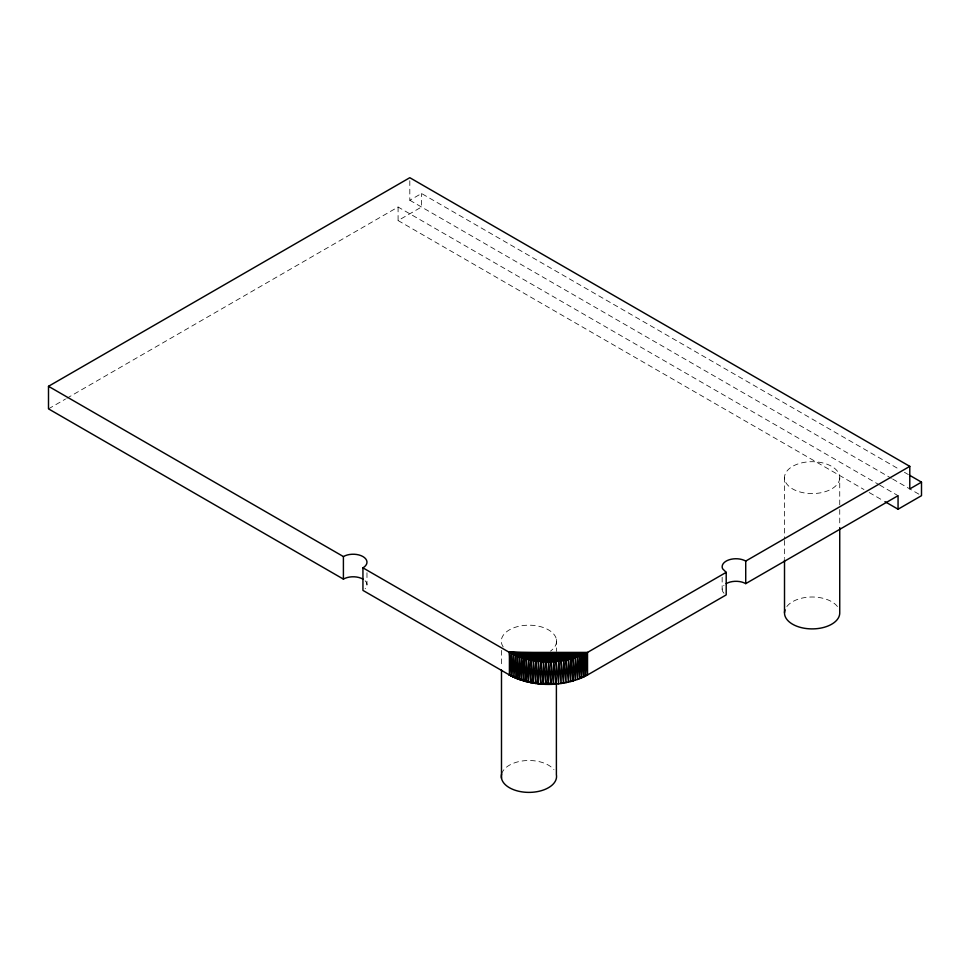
<?xml version="1.0" encoding="UTF-8"?>
<svg xmlns="http://www.w3.org/2000/svg" width="970" height="970" viewBox="0 0 970 970"><rect width="100%" height="100%" fill="white"/><g stroke="black" fill="none" stroke-linecap="round" stroke-linejoin="round"><path stroke-width="0.73" stroke-dasharray="4.85 3.64" d="M48.5 408.855L65.523 399.034M66.833 398.27L398.088 207.022L878.384 484.309M409.813 180.711L409.813 200.256L421.526 193.491L899.19 469.274M398.088 207.022L398.088 220.554L421.526 207.022L421.526 193.491M904.44 472.293L908.381 474.572M409.813 200.256L891.406 478.307M892.63 479.01L921.5 495.682M879.693 485.073L898.062 495.682M398.088 220.554L863.943 489.51M869.193 492.542L883.634 500.872M839.741 477.98A27.621 15.944 0 0 1 797.825 491.281A27.621 15.944 0 0 1 798.831 463.66A27.621 15.944 0 0 1 839.741 477.98L839.741 508.037M839.741 509.541L839.741 526.079M784.512 477.301L784.512 538.944M784.512 540.448L784.512 558.49M722.153 577.235L722.153 589.263M556.392 639.4L556.392 651.428M501.49 650.397L501.49 666.936M366.975 572.724L366.975 584.752M365.132 580.775A13.81 7.978 0 0 1 365.132 588.741M503.2 646.917A27.621 15.944 0 0 1 533.136 625.371A27.621 15.944 0 0 1 550.487 651.112M501.648 774.024A27.621 15.944 0 0 1 525.037 760.662A27.621 15.944 0 0 1 553.979 769.707M786.84 606.541A27.621 15.944 0 0 1 814.521 597.059A27.621 15.944 0 0 1 838.953 609.148M724.008 593.252A13.81 7.978 0 0 1 724.008 585.286"/><path stroke-width="1.45" d="M362.938 579.114A13.81 7.978 0 0 0 343.404 579.114L48.5 408.855L48.5 386.303L409.813 177.704L909.787 466.364L909.787 488.916L921.5 482.151L921.5 495.682L898.062 509.214L884.943 501.635M909.787 466.364L745.724 561.072A13.81 7.978 0 0 0 729.064 559.811A13.81 7.978 0 0 0 722.626 568.784L726.203 572.348L587.529 652.41C563.703 665.008 533.245 665.008 509.408 652.41L362.938 567.838A13.81 7.978 0 0 0 362.938 556.562A13.81 7.978 0 0 0 343.404 556.562L48.5 386.303M726.203 583.625A13.81 7.978 0 0 1 745.724 583.625L898.062 495.682L898.062 509.214M362.938 567.838L362.938 590.39L509.408 674.962C533.245 687.56 563.703 687.56 587.529 674.962L726.203 594.901L726.203 572.348M512.305 675.835L509.408 674.962L521.593 680.273L519.399 656.969L509.408 652.41L587.529 652.41L587.529 674.962L585.686 653.428L509.408 652.41L509.408 674.962L517.252 678.721L517.252 656.169L509.408 652.41L511.263 675.981L511.263 653.428L513.178 676.951L513.178 654.398L515.179 677.86L515.179 655.308L517.252 678.721M512.196 675.86L509.408 674.962L523.848 680.964L521.593 657.721L509.408 652.41L583.758 654.398L585.686 675.981L585.686 653.428M580.787 676.866L583.758 676.951L583.758 654.398M519.399 656.969L519.399 679.521L509.408 674.962L526.164 681.583L523.848 658.412L509.408 652.41L581.757 655.308L583.758 676.951M524.418 680.613L528.517 682.153L526.164 659.03L509.408 652.41L579.696 656.169L581.757 677.86L581.757 655.308M521.508 679.291L530.917 682.65L528.517 659.6L509.408 652.41L577.55 656.969L579.696 678.721L579.696 656.169M529.135 681.655L533.354 683.086L530.917 660.097L509.408 652.41L575.355 657.721L577.55 679.521L577.55 656.969M533.051 682.565L535.828 683.45L533.354 660.534L509.408 652.41L573.1 658.412L575.355 680.273L575.355 657.721M570.13 680.685L573.1 680.964L573.1 658.412M533.985 682.443L538.326 683.765L535.828 660.909L509.408 652.41L570.784 659.03L573.1 680.964M535.125 682.359L540.836 683.995L538.326 661.213L509.408 652.41L568.432 659.6L570.784 681.583L570.784 659.03M540.545 683.401L543.382 684.165L540.836 661.443L509.408 652.41L566.031 660.097L568.432 682.153L568.432 659.6M543.006 683.523L545.916 684.274L543.382 661.613L509.408 652.41L563.594 660.534L566.031 682.65L566.031 660.097M560.66 682.65L563.594 683.086L563.594 660.534M544.134 683.268L548.474 684.299L545.916 661.722L509.408 652.41L561.121 660.909L563.594 683.086M546.716 683.304L551.021 684.274L548.474 661.746L509.408 652.41L558.623 661.213L561.121 683.45L561.121 660.909M549.153 683.244L553.567 684.165L551.021 661.722L509.408 652.41L556.101 661.443L558.623 683.765L558.623 661.213M553.191 683.438L556.101 683.995L556.101 661.443M509.408 652.41L553.567 661.613L556.101 683.995M517.604 678.042L509.408 674.962L517.859 677.824M509.408 674.962L517.483 677.848M909.69 475.324L921.5 482.151M517.252 656.169L519.399 679.521M839.741 527.583L839.741 613.282A27.621 15.944 0 0 1 809.138 628.803A27.621 15.944 0 0 1 785.033 609.839M784.512 559.993L784.512 612.616M745.724 561.072L745.724 583.625M556.392 682.989L556.392 774.703A27.621 15.944 0 0 1 528.347 792.381A27.621 15.944 0 0 1 501.648 774.024M553.567 661.613L553.567 684.165M551.021 661.722L551.021 684.274M548.474 661.746L548.474 684.299M545.916 661.722L545.916 684.274M543.382 661.613L543.382 684.165M540.836 661.443L540.836 683.995M538.326 661.213L538.326 683.765M535.828 660.909L535.828 683.45M533.354 660.534L533.354 683.086M530.917 660.097L530.917 682.65M528.517 659.6L528.517 682.153M526.164 659.03L526.164 681.583M523.848 658.412L523.848 680.964M521.593 657.721L521.593 680.273M501.49 669.943L501.49 778.182M343.404 556.562L343.404 579.114"/></g></svg>
